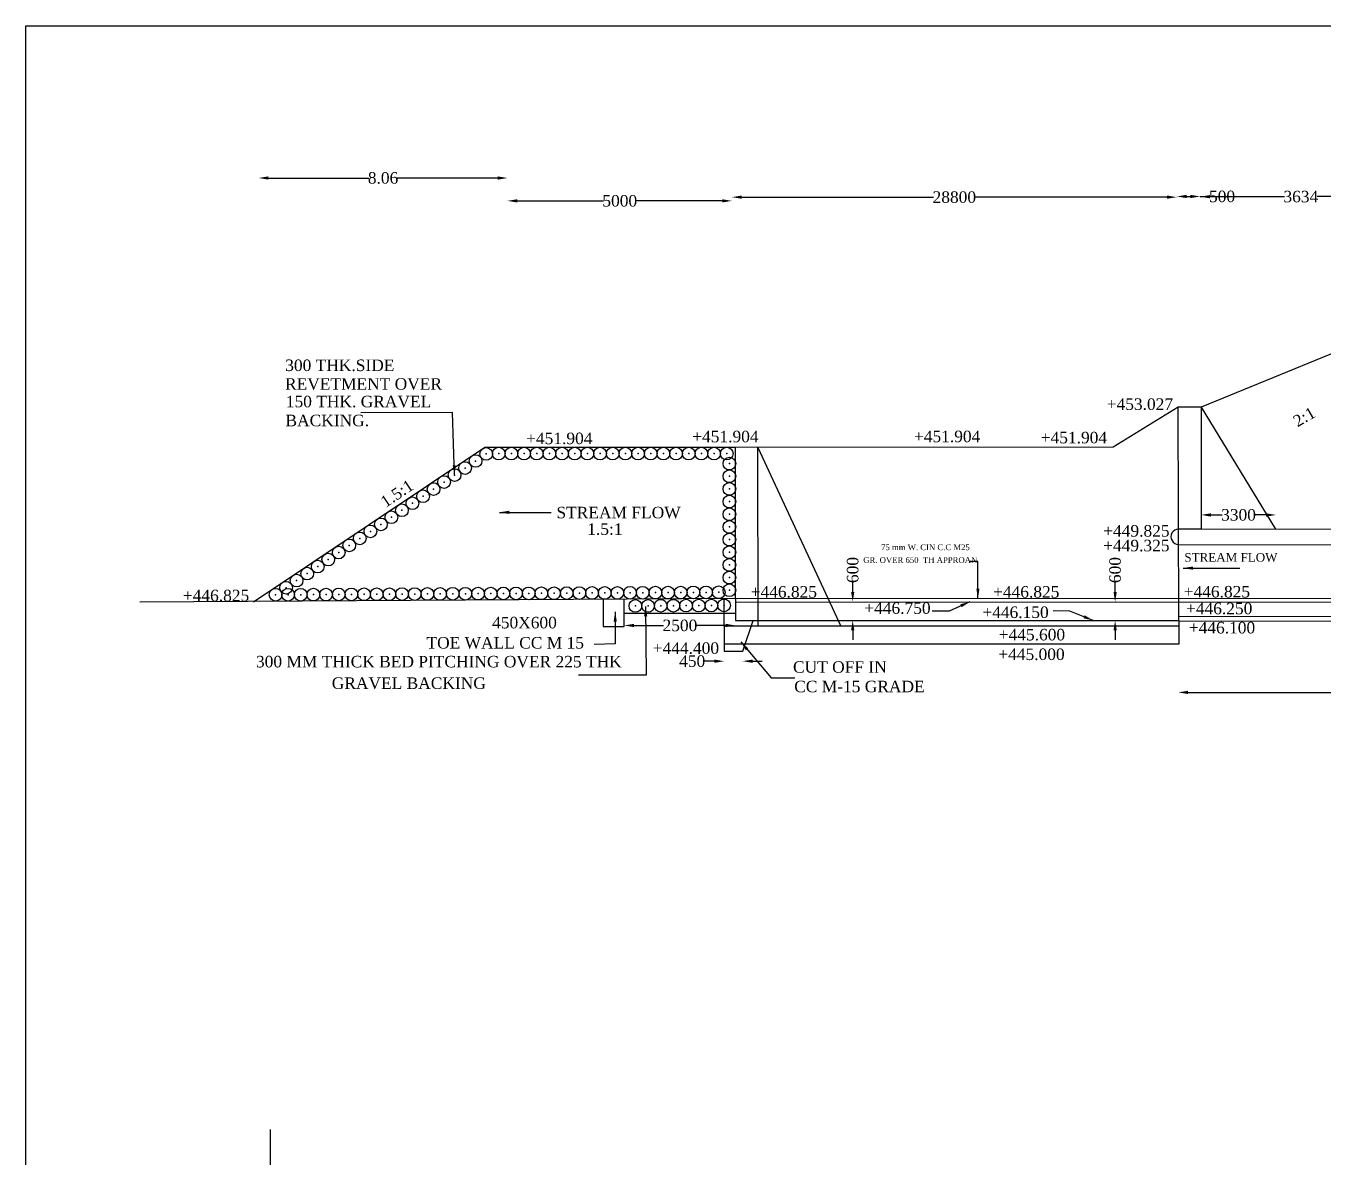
# Model space of a CAD drawing. Header units: feet. Extents: x -53249207 to -53240457, y 22140708 to 22146555.
# Drawn here: x -53249207 to -53246954, y 22144590 to 22146555 of the extents above; entities that cross this region are included whole.
import ezdxf

# ---------------------------------------------------------------- set-up
doc = ezdxf.new("R2010")
doc.units = ezdxf.units.FT
doc.header["$MEASUREMENT"] = 0
doc.header["$PDMODE"] = 32
doc.header["$PDSIZE"] = 22
doc.layers.add('DIMENSION', color=7, linetype='Continuous')
doc.styles.get("Standard").update_dxf_attribs({"font": 'times.ttf', "height": 20})
doc.dimstyles.get("Standard").update_dxf_attribs({"dimtxt": 17, "dimasz": 17, "dimexe": 0.18, "dimexo": 0.0625, "dimgap": 0.09, "dimtad": 0, "dimdec": 0, "dimzin": 0, "dimdsep": 46, "dimtxsty": 'Standard', "dimcen": 0.09, "dimse1": 1, "dimse2": 1, "dimadec": 0, "dimazin": 0, "dimtfac": 1, "dimtdec": 0, "dimtofl": 0, "dimtmove": 0, "dimatfit": 3, "dimfxl": 1, "dimtolj": 1, "dimtzin": 0, "dimarcsym": 0})

# ---------------------------------------------------------------- blocks, each defined once
blk = doc.blocks.new('*D54')
at = {"layer": 'Defpoints', "color": 0, "transparency": 16777216}
for p in [(-53247165.6, 22145703.9), (-53247035.7, 22145705.4), (-53247035.7, 22145705)]:
    blk.add_point(p, dxfattribs=at)
at = {"layer": 'DIMENSION', "color": 0, "lineweight": -2, "transparency": 16777216}
for p, q in [((-53247148.6, 22145705.4), (-53247129.2, 22145705.4)), ((-53247052.7, 22145705.4), (-53247072.2, 22145705.4))]:
    blk.add_line(p, q, dxfattribs=at)
at = {"layer": 'DIMENSION', "color": 0, "transparency": 16777216}
for points in [[(-53247148.6, 22145708.2), (-53247148.6, 22145702.5), (-53247165.6, 22145705.4)], [(-53247052.7, 22145708.2), (-53247052.7, 22145702.5), (-53247035.7, 22145705.4)]]:
    blk.add_solid(points, dxfattribs=at)
at = {"layer": 'DIMENSION', "color": 0, "transparency": 16777216, "insert": (-53247100.7, 22145705.4), "char_height": 20, "attachment_point": 5}
blk.add_mtext('\\A1;3300', dxfattribs=at)
blk = doc.blocks.new('*D55')
at = {"layer": 'Defpoints', "color": 0, "transparency": 16777216}
for p in [(-53248802.7, 22146290.8), (-53248802.7, 22146284.3), (-53248370.3, 22146253.9)]:
    blk.add_point(p, dxfattribs=at)
at = {"layer": 'DIMENSION', "color": 0, "lineweight": -2, "transparency": 16777216}
for p, q in [((-53248785.7, 22146290.8), (-53248611, 22146290.8)), ((-53248387.3, 22146290.8), (-53248562, 22146290.8))]:
    blk.add_line(p, q, dxfattribs=at)
at = {"layer": 'DIMENSION', "color": 0, "transparency": 16777216}
for points in [[(-53248785.7, 22146293.6), (-53248785.7, 22146288), (-53248802.7, 22146290.8)], [(-53248387.3, 22146293.6), (-53248387.3, 22146288), (-53248370.3, 22146290.8)]]:
    blk.add_solid(points, dxfattribs=at)
at = {"layer": 'DIMENSION', "color": 0, "transparency": 16777216, "insert": (-53248586.5, 22146290.8), "char_height": 20, "attachment_point": 5}
blk.add_mtext('\\A1;8.06', dxfattribs=at)
blk = doc.blocks.new('*D56')
at = {"layer": 'Defpoints', "color": 0, "transparency": 16777216}
for p in [(-53248370.3, 22146253.9), (-53247980.5, 22146255.2), (-53247980.5, 22146251.1)]:
    blk.add_point(p, dxfattribs=at)
at = {"layer": 'DIMENSION', "color": 0, "lineweight": -2, "transparency": 16777216}
for p, q in [((-53248353.3, 22146251.1), (-53248203.8, 22146251.1)), ((-53247997.5, 22146251.1), (-53248147, 22146251.1))]:
    blk.add_line(p, q, dxfattribs=at)
at = {"layer": 'DIMENSION', "color": 0, "transparency": 16777216}
for points in [[(-53248353.3, 22146253.9), (-53248353.3, 22146248.3), (-53248370.3, 22146251.1)], [(-53247997.5, 22146253.9), (-53247997.5, 22146248.3), (-53247980.5, 22146251.1)]]:
    blk.add_solid(points, dxfattribs=at)
at = {"layer": 'DIMENSION', "color": 0, "transparency": 16777216, "insert": (-53248175.4, 22146251.1), "char_height": 20, "attachment_point": 5}
blk.add_mtext('\\A1;5000', dxfattribs=at)
blk = doc.blocks.new('*D57')
at = {"layer": 'Defpoints', "color": 0, "transparency": 16777216}
for p in [(-53247980.5, 22146251.1), (-53247208, 22146259.7), (-53247208, 22146257.5)]:
    blk.add_point(p, dxfattribs=at)
at = {"layer": 'DIMENSION', "color": 0, "lineweight": -2, "transparency": 16777216}
for p, q in [((-53247963.5, 22146257.5), (-53247630.4, 22146257.5)), ((-53247225, 22146257.5), (-53247558.1, 22146257.5))]:
    blk.add_line(p, q, dxfattribs=at)
at = {"layer": 'DIMENSION', "color": 0, "transparency": 16777216}
for points in [[(-53247963.5, 22146260.4), (-53247963.5, 22146254.7), (-53247980.5, 22146257.5)], [(-53247225, 22146260.4), (-53247225, 22146254.7), (-53247208, 22146257.5)]]:
    blk.add_solid(points, dxfattribs=at)
at = {"layer": 'DIMENSION', "color": 0, "transparency": 16777216, "insert": (-53247594.3, 22146257.5), "char_height": 20, "attachment_point": 5}
blk.add_mtext('\\A1;28800', dxfattribs=at)
blk = doc.blocks.new('*D58')
at = {"layer": 'Defpoints', "color": 0, "transparency": 16777216}
for p in [(-53247208, 22146257.5), (-53247167.3, 22146258.7), (-53247167.3, 22146257.7)]:
    blk.add_point(p, dxfattribs=at)
at = {"layer": 'DIMENSION', "color": 0, "lineweight": -2, "transparency": 16777216}
for p, q in [((-53247191, 22146258.7), (-53247184.3, 22146258.7)), ((-53247167.3, 22146258.7), (-53247150.3, 22146258.7))]:
    blk.add_line(p, q, dxfattribs=at)
at = {"layer": 'DIMENSION', "color": 0, "transparency": 16777216}
for points in [[(-53247191, 22146261.6), (-53247191, 22146255.9), (-53247208, 22146258.7)], [(-53247184.3, 22146261.6), (-53247184.3, 22146255.9), (-53247167.3, 22146258.7)]]:
    blk.add_solid(points, dxfattribs=at)
at = {"layer": 'DIMENSION', "color": 0, "transparency": 16777216, "insert": (-53247129.3, 22146258.7), "char_height": 20, "attachment_point": 5}
blk.add_mtext('\\A1;500', dxfattribs=at)
blk = doc.blocks.new('*D59')
at = {"layer": 'Defpoints', "color": 0, "transparency": 16777216}
for p in [(-53247167.3, 22146257.7), (-53246817.8, 22146259.2), (-53246817.8, 22146258.4)]:
    blk.add_point(p, dxfattribs=at)
at = {"layer": 'DIMENSION', "color": 0, "lineweight": -2, "transparency": 16777216}
for p, q in [((-53247150.3, 22146258.4), (-53247021, 22146258.4)), ((-53246834.8, 22146258.4), (-53246964, 22146258.4))]:
    blk.add_line(p, q, dxfattribs=at)
at = {"layer": 'DIMENSION', "color": 0, "transparency": 16777216}
for points in [[(-53247150.3, 22146261.2), (-53247150.3, 22146255.5), (-53247167.3, 22146258.4)], [(-53246834.8, 22146261.2), (-53246834.8, 22146255.5), (-53246817.8, 22146258.4)]]:
    blk.add_solid(points, dxfattribs=at)
at = {"layer": 'DIMENSION', "color": 0, "transparency": 16777216, "insert": (-53246992.5, 22146258.4), "char_height": 20, "attachment_point": 5}
blk.add_mtext('\\A1;3634', dxfattribs=at)
blk = doc.blocks.new('*D87')
at = {"layer": 'Defpoints', "color": 0, "transparency": 16777216}
for p in [(-53247315, 22145554.5), (-53247300.8, 22145554.5), (-53247300.8, 22145522.1)]:
    blk.add_point(p, dxfattribs=at)
at = {"layer": 'DIMENSION', "color": 0, "lineweight": -2, "transparency": 16777216}
for p, q in [((-53247315, 22145571.5), (-53247315, 22145588.5)), ((-53247315, 22145505.1), (-53247315, 22145488.1))]:
    blk.add_line(p, q, dxfattribs=at)
at = {"layer": 'DIMENSION', "color": 0, "transparency": 16777216}
for points in [[(-53247317.8, 22145571.5), (-53247312.2, 22145571.5), (-53247315, 22145554.5)], [(-53247317.8, 22145505.1), (-53247312.2, 22145505.1), (-53247315, 22145522.1)]]:
    blk.add_solid(points, dxfattribs=at)
at = {"layer": 'DIMENSION', "color": 0, "transparency": 16777216, "insert": (-53247315, 22145609.6), "char_height": 20, "attachment_point": 5, "rotation": 90}
blk.add_mtext('\\A1;600', dxfattribs=at)
blk = doc.blocks.new('*D88')
at = {"layer": 'Defpoints', "color": 0, "transparency": 16777216}
for p in [(-53247770.8, 22145554.6), (-53247760, 22145554.6), (-53247760, 22145522.1)]:
    blk.add_point(p, dxfattribs=at)
at = {"layer": 'DIMENSION', "color": 0, "lineweight": -2, "transparency": 16777216}
for p, q in [((-53247770.8, 22145571.6), (-53247770.8, 22145588.6)), ((-53247770.8, 22145505.1), (-53247770.8, 22145488.1))]:
    blk.add_line(p, q, dxfattribs=at)
at = {"layer": 'DIMENSION', "color": 0, "transparency": 16777216}
for points in [[(-53247773.6, 22145571.6), (-53247768, 22145571.6), (-53247770.8, 22145554.6)], [(-53247773.6, 22145505.1), (-53247768, 22145505.1), (-53247770.8, 22145522.1)]]:
    blk.add_solid(points, dxfattribs=at)
at = {"layer": 'DIMENSION', "color": 0, "transparency": 16777216, "insert": (-53247770.8, 22145609.7), "char_height": 20, "attachment_point": 5, "rotation": 90}
blk.add_mtext('\\A1;600', dxfattribs=at)
blk = doc.blocks.new('*D89')
at = {"layer": 'Defpoints', "color": 0, "transparency": 16777216}
for p in [(-53248167.6, 22145513.3), (-53248167.6, 22145512.2), (-53247974.2, 22145512.2)]:
    blk.add_point(p, dxfattribs=at)
at = {"layer": 'DIMENSION', "color": 0, "lineweight": -2, "transparency": 16777216}
for p, q in [((-53248150.6, 22145513.3), (-53248099.7, 22145513.3)), ((-53247991.2, 22145513.3), (-53248042.1, 22145513.3))]:
    blk.add_line(p, q, dxfattribs=at)
at = {"layer": 'DIMENSION', "color": 0, "transparency": 16777216}
for points in [[(-53248150.6, 22145516.2), (-53248150.6, 22145510.5), (-53248167.6, 22145513.3)], [(-53247991.2, 22145516.2), (-53247991.2, 22145510.5), (-53247974.2, 22145513.3)]]:
    blk.add_solid(points, dxfattribs=at)
at = {"layer": 'DIMENSION', "color": 0, "transparency": 16777216, "insert": (-53248070.9, 22145513.3), "char_height": 20, "attachment_point": 5}
blk.add_mtext('\\A1;2500', dxfattribs=at)
blk = doc.blocks.new('*D90')
at = {"layer": 'Defpoints', "color": 0, "transparency": 16777216}
for p in [(-53247994.1, 22145468.5), (-53247961.8, 22145468.5), (-53247994.1, 22145451.3)]:
    blk.add_point(p, dxfattribs=at)
at = {"layer": 'DIMENSION', "color": 0, "lineweight": -2, "transparency": 16777216}
for p, q in [((-53248011.1, 22145451.3), (-53248028.1, 22145451.3)), ((-53247944.8, 22145451.3), (-53247927.8, 22145451.3))]:
    blk.add_line(p, q, dxfattribs=at)
at = {"layer": 'DIMENSION', "color": 0, "transparency": 16777216}
for points in [[(-53248011.1, 22145454.1), (-53248011.1, 22145448.4), (-53247994.1, 22145451.3)], [(-53247944.8, 22145454.1), (-53247944.8, 22145448.4), (-53247961.8, 22145451.3)]]:
    blk.add_solid(points, dxfattribs=at)
at = {"layer": 'DIMENSION', "color": 0, "transparency": 16777216, "insert": (-53248049.6, 22145451.3), "char_height": 20, "attachment_point": 5}
blk.add_mtext('\\A1;450', dxfattribs=at)
blk = doc.blocks.new('*D91')
at = {"layer": 'Defpoints', "color": 0, "transparency": 16777216}
for p in [(-53247205.2, 22145402.7), (-53243725.3, 22145399.6), (-53243725.3, 22145397.1)]:
    blk.add_point(p, dxfattribs=at)
at = {"layer": 'DIMENSION', "color": 0, "lineweight": -2, "transparency": 16777216}
for p, q in [((-53247188.2, 22145397.1), (-53245500.8, 22145397.1)), ((-53243742.3, 22145397.1), (-53245429.7, 22145397.1))]:
    blk.add_line(p, q, dxfattribs=at)
at = {"layer": 'DIMENSION', "color": 0, "transparency": 16777216}
for points in [[(-53247188.2, 22145399.9), (-53247188.2, 22145394.2), (-53247205.2, 22145397.1)], [(-53243742.3, 22145399.9), (-53243742.3, 22145394.2), (-53243725.3, 22145397.1)]]:
    blk.add_solid(points, dxfattribs=at)
at = {"layer": 'DIMENSION', "color": 0, "transparency": 16777216, "insert": (-53245465.2, 22145397.1), "char_height": 20, "attachment_point": 5}
blk.add_mtext('\\A1;49293', dxfattribs=at)

msp = doc.modelspace()

# ---------------------------------------------------------------- linework, layer by layer
at = {"layer": 'DIMENSION'}
msp.add_lwpolyline([(-53240473.4, 22140725.5), (-53249206.7, 22140725.5), (-53249206.7, 22146555), (-53240473.4, 22146555)], close=True, dxfattribs=at)
for points in [[(-53247974.2, 22145560.5), (-53243203.4, 22145559.8), (-53243203.4, 22145891.5), (-53243764.6, 22145891.5), (-53243884.4, 22145977.3), (-53244042.5, 22146034.3), (-53244207, 22146034.3), (-53244270.5, 22146076.1), (-53244343.6, 22146076.1), (-53244429.9, 22146033.4), (-53244914.3, 22145712.6), (-53245714.8, 22145713.7), (-53246199.9, 22146035.3), (-53246286.7, 22146077.9), (-53246359.1, 22146077.9), (-53246421.8, 22146035.1), (-53246817.5, 22146035.1), (-53247165.6, 22145892.6), (-53247205.3, 22145892.6), (-53247318.7, 22145822.9), (-53247974.2, 22145822.5)], [(-53247204.4, 22145522.1), (-53247205.3, 22145892.6)], [(-53247165.6, 22145892.6), (-53247036.2, 22145680.7)], [(-53249009.1, 22145554.6), (-53247974.2, 22145560.5), (-53247974.2, 22145822.5), (-53248409.8, 22145822.5), (-53248811.8, 22145553.8)], [(-53247935.2, 22145512.2), (-53247935.4, 22145822.5), (-53247791.7, 22145512.2)], [(-53248204, 22145559.2), (-53248204, 22145511.3), (-53248167.6, 22145511.3), (-53248167.6, 22145534.8), (-53248167.7, 22145559.4)], [(-53247204.4, 22145522.1), (-53247204.4, 22145512.2), (-53247994.1, 22145512.2), (-53247994.3, 22145560.4)], [(-53247974.2, 22145560.5), (-53247974.2, 22145522.1), (-53247707.4, 22145522.1)], [(-53247974.2, 22145554.6), (-53243203.4, 22145553.9), (-53243203.4, 22145559.8)], [(-53248805.7, 22145545.1), (-53248805.9, 22145544.9)], [(-53248167.6, 22145534.8), (-53247974.2, 22145534.8)], [(-53243725.8, 22145526.1), (-53247204.4, 22145528.9)], [(-53247994.1, 22145512.2), (-53247994.1, 22145468.5), (-53247961.8, 22145468.5), (-53247943.8, 22145522.1)], [(-53247204.4, 22145512.2), (-53247204.4, 22145480.6), (-53247994.1, 22145480.6)], [(-53247707.4, 22145522.1), (-53247204.4, 22145522.1)], [(-53243725.8, 22145518.1), (-53247204.4, 22145520.9)], [(-53248782.2, 22142003.5), (-53248782.2, 22143201.7), (-53248715.2, 22143201.7), (-53248872.3, 22143342.9), (-53248782.2, 22143342.9), (-53248782.2, 22144637.7)]]:
    msp.add_lwpolyline(points, dxfattribs=at)
msp.add_lwpolyline([(-53247165.6, 22145892.6), (-53247165.6, 22145680.8), (-53247204.8, 22145680.7, 1), (-53247204.7, 22145654.1), (-53243725.6, 22145651.3, 1.004913), (-53243725.7, 22145679), (-53247165.6, 22145680.8)], format="xyb", dxfattribs=at)
for p in [(-53248407.4, 22145811.3), (-53248385.6, 22145811.9), (-53248363.6, 22145811.9), (-53248341.6, 22145811.9), (-53248319.6, 22145811.9), (-53248297.6, 22145811.9), (-53248275.6, 22145811.9), (-53248253.6, 22145811.9), (-53248231.6, 22145811.9), (-53248209.6, 22145811.9), (-53248187.6, 22145811.9), (-53248165.6, 22145811.9), (-53248143.6, 22145811.9), (-53248121.6, 22145811.9), (-53248099.6, 22145811.9), (-53248077.6, 22145811.9), (-53248055.6, 22145811.9), (-53248033.6, 22145811.9), (-53248011.6, 22145811.9), (-53247989.6, 22145811.9), (-53248444, 22145786.8), (-53248425.7, 22145799.1), (-53247984.9, 22145794.5), (-53248462.3, 22145774.6), (-53247984.9, 22145772.5), (-53248498.8, 22145750.2), (-53248480.6, 22145762.4), (-53247984.9, 22145750.5), (-53248535.4, 22145725.7), (-53248517.1, 22145737.9), (-53247984.9, 22145728.5), (-53248572, 22145701.3), (-53248553.7, 22145713.5), (-53247984.9, 22145706.5), (-53248608.6, 22145676.8), (-53248590.3, 22145689), (-53247984.9, 22145684.5), (-53248645.2, 22145652.4), (-53248626.9, 22145664.6), (-53247984.9, 22145662.5), (-53248663.5, 22145640.1), (-53247984.9, 22145640.5), (-53248700, 22145615.7), (-53248681.7, 22145627.9), (-53247984.9, 22145618.5), (-53248736.6, 22145591.2), (-53248718.3, 22145603.5), (-53247984.9, 22145596.5), (-53248773.2, 22145566.8), (-53248754.9, 22145579), (-53248751.5, 22145566.7), (-53248729.5, 22145566.8), (-53248707.5, 22145567), (-53248685.5, 22145567.1), (-53248663.5, 22145567.2), (-53248641.5, 22145567.4), (-53248619.5, 22145567.5), (-53248597.5, 22145567.6), (-53248575.5, 22145567.7), (-53248553.5, 22145567.9), (-53248531.5, 22145568), (-53248509.5, 22145568.1), (-53248487.5, 22145568.2), (-53248465.5, 22145568.4), (-53248443.5, 22145568.5), (-53248421.5, 22145568.6), (-53248399.5, 22145568.7), (-53248377.5, 22145568.9), (-53248355.5, 22145569), (-53248333.5, 22145569.1), (-53248311.5, 22145569.3), (-53248289.5, 22145569.4), (-53248267.5, 22145569.5), (-53248245.5, 22145569.6), (-53248223.5, 22145569.8), (-53248201.5, 22145569.9), (-53248179.5, 22145570), (-53248157.5, 22145570.1), (-53248135.5, 22145570.3), (-53248113.5, 22145570.4), (-53248091.5, 22145570.5), (-53248069.5, 22145570.6), (-53248047.5, 22145570.8), (-53248025.5, 22145570.9), (-53248003.5, 22145571), (-53247984.9, 22145574.5), (-53248148.3, 22145547.3), (-53248126.3, 22145547.4), (-53248104.3, 22145547.5), (-53248082.3, 22145547.7), (-53248060.3, 22145547.8), (-53248038.3, 22145547.9), (-53248016.3, 22145548), (-53247994.3, 22145548.2)]:
    msp.add_point(p, dxfattribs=at)

# ---------------------------------------------------------------- texts
for s, height, p in [('300 THK.SIDE', 20, (-53248756.4, 22145955.4)), ('REVETMENT OVER ', 20, (-53248756.8, 22145923)), ('150 THK. GRAVEL ', 20, (-53248755.4, 22145892.4)), ('+453.027', 20, (-53247329.6, 22145887.9)), ('BACKING.', 20, (-53248756, 22145859.5)), ('+451.904', 20, (-53248338, 22145828.4)), ('+451.904', 20, (-53248049.5, 22145831.6)), ('+451.904', 20, (-53247664.4, 22145831.8)), ('+451.904', 20, (-53247444.2, 22145829.8)), ('STREAM FLOW ', 20, (-53248285.3, 22145699.5)), ('1.5:1', 20, (-53248231.8, 22145670.8)), ('+449.825', 20, (-53247335.7, 22145667.7)), ('+449.325', 20, (-53247335.8, 22145642.2)), ('75 mm W. CIN C.C M25', 10, (-53247721.4, 22145644.2)), ('STREAM FLOW', 15, (-53247194.8, 22145624.1)), ('GR. OVER 650  TH APPROAN', 10, (-53247752.5, 22145622)), ('+446.825', 20, (-53248934.2, 22145555.4)), ('+446.825', 20, (-53247948, 22145561.7)), ('+446.825', 20, (-53247527, 22145561.7)), ('+446.825', 20, (-53247195.9, 22145562)), ('+446.750', 20, (-53247750.7, 22145533.5)), ('+446.250', 20, (-53247191.9, 22145532.9)), ('450X600', 20, (-53248397.1, 22145508.3)), ('+446.150', 20, (-53247545.6, 22145526.3)), ('+445.600', 20, (-53247517.1, 22145487.4)), ('+446.100', 20, (-53247187, 22145499.5)), ('TOE WALL CC M 15', 20, (-53248511.1, 22145473.2)), ('+444.400', 20, (-53248118.1, 22145464)), ('300 MM THICK BED PITCHING OVER 225 THK', 20, (-53248807.2, 22145440.5)), ('+445.000', 20, (-53247517.9, 22145453.3)), ('CUT OFF IN ', 20, (-53247874.5, 22145431.2)), ('GRAVEL BACKING', 20, (-53248675.6, 22145403.1)), ('CC M-15 GRADE', 20, (-53247872.4, 22145397.3))]:
    msp.add_text(s, height=height, dxfattribs=at).set_placement(p)
for s, rotation, p in [('2:1', 30.0929, (-53246998.3, 22145857.5)), ('1.5:1', 33.666, (-53248582.3, 22145717.3))]:
    msp.add_text(s, height=20, rotation=rotation, dxfattribs=at).set_placement(p)

# ---------------------------------------------------------------- dimensions: what is measured, and where the dimension line sits
for base, p1, p2, text, picture, middle in [((-53248802.7, 22146290.8), (-53248370.3, 22146253.9), (-53248802.7, 22146284.3), '8.06', '*D55', (-53248586.5, 22146290.8)), ((-53247208, 22146257.5), (-53247980.5, 22146251.1), (-53247208, 22146259.7), '28800', '*D57', (-53247594.3, 22146257.5)), ((-53247167.3, 22146258.7), (-53247208, 22146257.5), (-53247167.3, 22146257.7), '500', '*D58', (-53247129.3, 22146258.7)), ((-53246817.8, 22146258.4), (-53247167.3, 22146257.7), (-53246817.8, 22146259.2), '3634', '*D59', (-53246992.5, 22146258.4)), ((-53247980.5, 22146251.1), (-53248370.3, 22146253.9), (-53247980.5, 22146255.2), '5000', '*D56', (-53248175.4, 22146251.1)), ((-53247035.7, 22145705.4), (-53247165.6, 22145703.9), (-53247035.7, 22145705), '3300', '*D54', (-53247100.7, 22145705.4)), ((-53248167.6, 22145513.3), (-53247974.2, 22145512.2), (-53248167.6, 22145512.2), '2500', '*D89', (-53248070.9, 22145513.3)), ((-53247994.1, 22145451.3), (-53247961.8, 22145468.5), (-53247994.1, 22145468.5), '450', '*D90', (-53248049.6, 22145451.3)), ((-53243725.3, 22145397.1), (-53247205.2, 22145402.7), (-53243725.3, 22145399.6), '49293', '*D91', (-53245465.2, 22145397.1))]:
    dim = msp.add_linear_dim(base=base, p1=p1, p2=p2, text=text, dimstyle='Standard', override={"dimtxt": 20}, dxfattribs=at)
    dim.commit()
    dim.dimension.update_dxf_attribs({"geometry": picture, "text_midpoint": middle})
for base, p1, p2, picture, middle in [((-53247770.8, 22145554.6), (-53247760, 22145522.1), (-53247760, 22145554.6), '*D88', (-53247770.8, 22145609.7)), ((-53247315, 22145554.5), (-53247300.8, 22145522.1), (-53247300.8, 22145554.5), '*D87', (-53247315, 22145609.6))]:
    dim = msp.add_linear_dim(base=base, p1=p1, p2=p2, angle=90, text='600', dimstyle='Standard', override={"dimtxt": 20}, dxfattribs=at)
    dim.commit()
    dim.dimension.update_dxf_attribs({"geometry": picture, "text_midpoint": middle})

# ---------------------------------------------------------------- leaders
for points in [[(-53248462.3, 22145774.6), (-53248465.8, 22145883.5), (-53248625, 22145882.7)], [(-53248384.4, 22145709.9), (-53248294.7, 22145709.9)], [(-53247553.3, 22145560.5), (-53247553.5, 22145624.6), (-53247568.7, 22145624.6)], [(-53247197, 22145613), (-53247098.4, 22145613)], [(-53247567.2, 22145554.5), (-53247603.5, 22145538.4), (-53247632.7, 22145538.4)], [(-53248130.5, 22145546.2), (-53248129.8, 22145426.8), (-53248247.2, 22145426.9)], [(-53248183.3, 22145537), (-53248183.3, 22145481.7), (-53248219.9, 22145480.3)], [(-53247353.2, 22145522.1), (-53247393.8, 22145538.4), (-53247422.4, 22145538.6)], [(-53247965.2, 22145484.9), (-53247912.7, 22145422.3), (-53247871.2, 22145422.2)]]:
    msp.add_leader(points, dimstyle='Standard', override={"dimtxt": 20}, dxfattribs=at)

doc.saveas('drawing.dxf')
